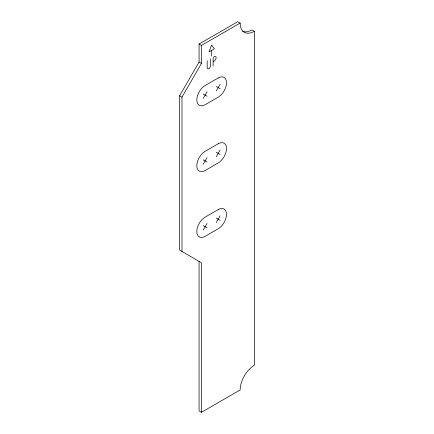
<?xml version="1.0" encoding="UTF-8"?>
<svg xmlns="http://www.w3.org/2000/svg" width="434" height="434" viewBox="0 0 434 434"><rect width="100%" height="100%" fill="white"/><g stroke="black" fill="none" stroke-linecap="round" stroke-linejoin="round"><path stroke-width="0.65" d="M201.447 412.3L201.447 262.7L179.6 250.087L179.6 95.757L199.07 62.029L199.07 44.046L237.778 21.7L240.154 23.073A20.148 11.631 -60 0 0 254.4 31.297L254.4 365.276A20.148 11.631 -60 0 0 240.154 389.954L201.447 412.3L199.07 410.927L199.07 261.333M181.976 251.46L181.976 97.129L201.447 63.402L201.447 45.418L199.07 44.046M203.21 98.437L207.045 91.796M216.268 90.901L220.103 84.256M203.21 164.247L207.045 157.602M216.268 156.707L220.103 150.061M203.21 230.058L207.045 223.412M216.268 222.517L220.103 215.872M201.447 45.418L240.154 23.073M211.466 50.496L208.966 51.939L211.656 45.006L214.347 48.836L211.656 50.387L211.656 55.975M213.311 61.444L214.287 60.879A2.588 1.497 -60 0 0 216.121 57.706A2.588 1.497 -60 0 0 214.287 56.648L214.011 56.811A1.259 0.727 -60 0 0 213.121 58.351L213.121 66.098M254.4 31.297L252.024 29.924A20.148 11.631 -60 0 1 242.525 31.221M199.07 62.029L201.447 63.402M216.268 86.469L220.103 88.682M203.21 94.01L207.045 96.223M179.6 95.757L181.976 97.129M216.268 152.28L220.103 154.493M203.21 159.821L207.045 162.034M216.268 218.085L220.103 220.298M203.21 225.626L207.045 227.839M210.479 58.85L210.479 65.822A2.322 1.34 -60 0 1 208.835 68.664A2.322 1.34 -60 0 1 207.192 67.72L207.192 60.744M218.188 77.979L205.125 85.52A11.756 6.787 -60 0 0 196.814 99.918A11.756 6.787 -60 0 0 205.125 104.713L218.188 97.173A11.756 6.787 -60 0 0 226.499 82.78A11.756 6.787 -60 0 0 218.188 77.979M218.188 143.79L205.125 151.33A11.756 6.787 -60 0 0 196.814 165.723A11.756 6.787 -60 0 0 205.125 170.524L218.188 162.983A11.756 6.787 -60 0 0 226.499 148.585A11.756 6.787 -60 0 0 218.188 143.79M218.188 209.595L205.125 217.136A11.756 6.787 -60 0 0 196.814 231.534A11.756 6.787 -60 0 0 205.125 236.329L218.188 228.789A11.756 6.787 -60 0 0 226.499 214.396A11.756 6.787 -60 0 0 218.188 209.595"/></g></svg>
